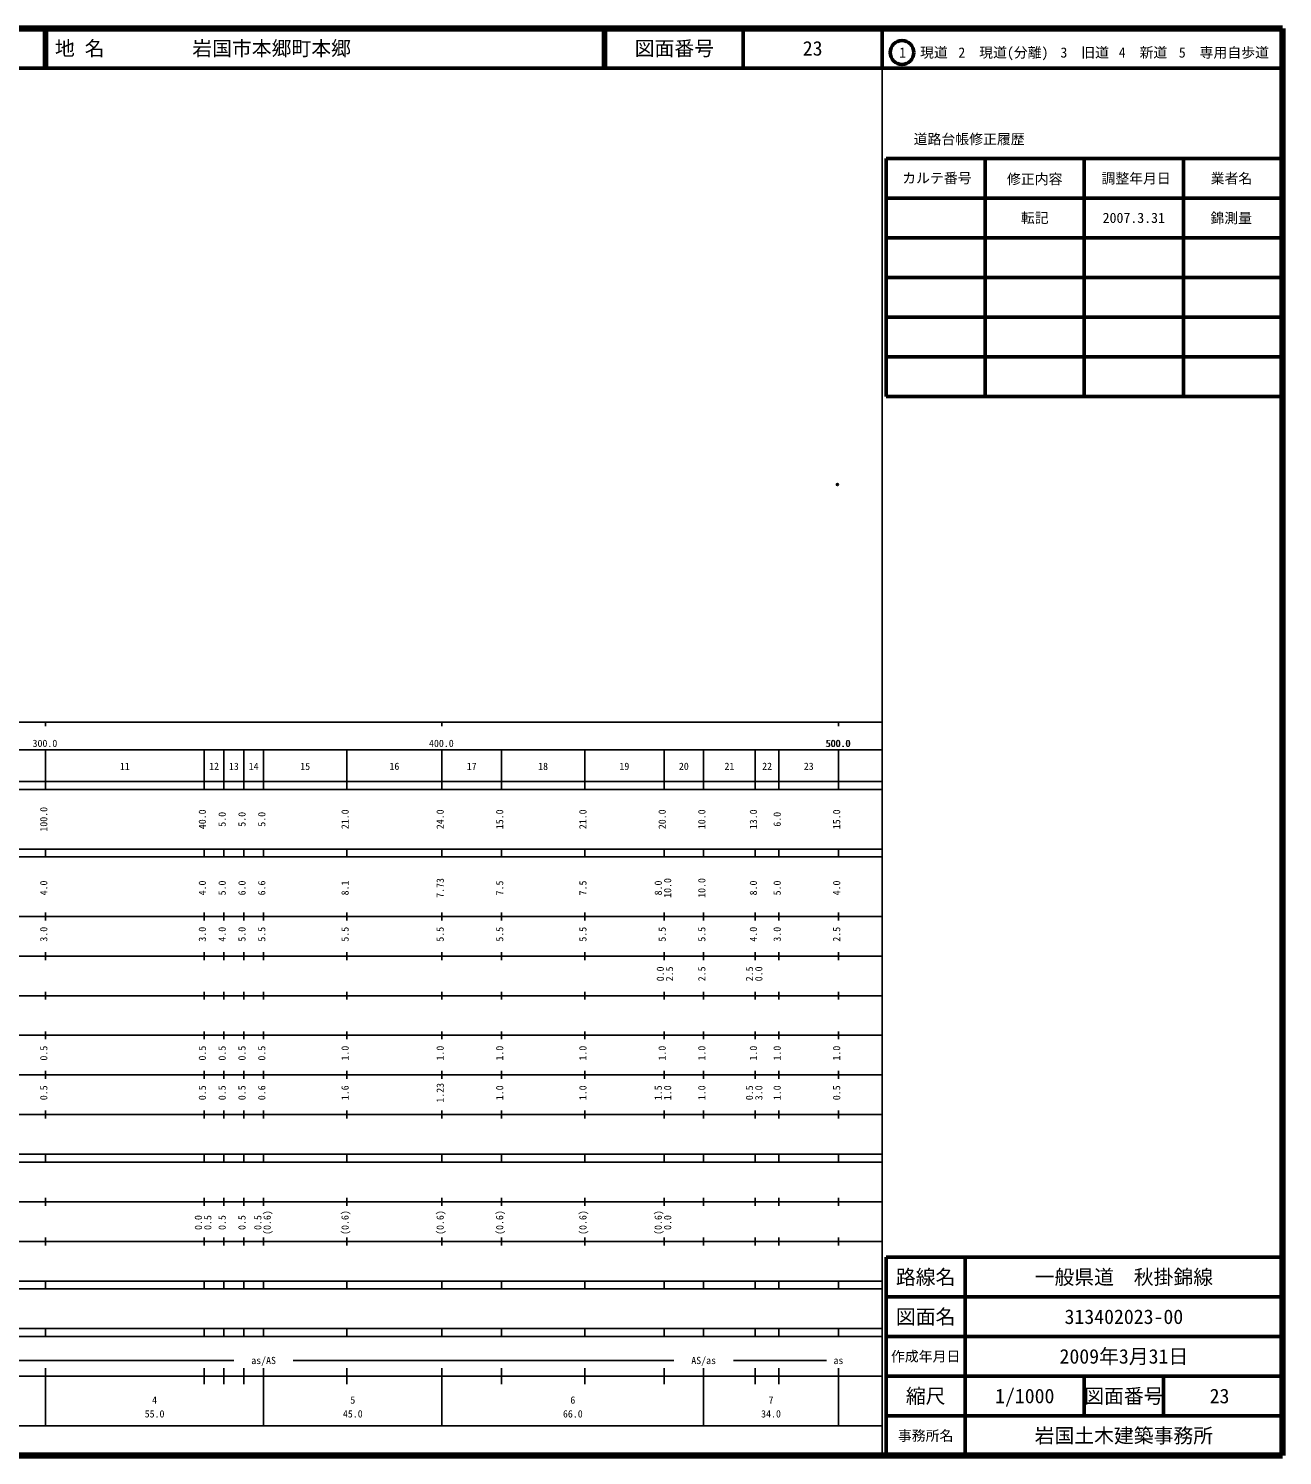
# Model space of a CAD drawing. Units: millimetres on the paper. Extents: x 40 to 680, y 20 to 380.
# Drawn here: x 363.7 to 680, y 20 to 380 of the extents above; entities that cross this region are included whole.
import ezdxf
from ezdxf.enums import TextEntityAlignment as Align

# ---------------------------------------------------------------- set-up
doc = ezdxf.new("R2010")
doc.units = ezdxf.units.MM
doc.header["$PDMODE"] = 32
doc.header["$PDSIZE"] = 0.5
doc.layers.add('M-OTRS', color=6, linetype='Continuous')
doc.layers.add('M-TTL-TXT', color=7, linetype='Continuous')
for name, color, linetype, lineweight in [('M-TTL', 2, 'Continuous', 140), ('M-TTL-BAND', 7, 'Continuous', 25), ('M-TTL-FRAM', 2, 'Continuous', 50), ('M-TTL-LINE', 7, 'Continuous', 50)]:
    doc.layers.add(name, color=color, linetype=linetype, lineweight=lineweight)
doc.styles.add('ＭＳ ゴシック', font='')
doc.styles.get('ＭＳ ゴシック').set_extended_font_data('MS Gothic')

msp = doc.modelspace()

# ---------------------------------------------------------------- linework, layer by layer
at = {"layer": 'M-OTRS'}
msp.add_point((567.726, 264.933), dxfattribs=at)
at = {"layer": 'M-TTL'}
for p, q in [((680, 380), (40, 380)), ((680, 20), (680, 380)), ((40, 20), (680, 20))]:
    msp.add_line(p, q, dxfattribs=at)
at = {"layer": 'M-TTL-BAND'}
for p, q in [((579, 20), (579, 370)), ((40, 205), (579, 205)), ((368, 205), (368, 204)), ((468, 205), (468, 204)), ((568, 205), (568, 204)), ((68, 198), (579, 198)), ((368, 188), (368, 198)), ((408, 188), (408, 198)), ((413, 188), (413, 198)), ((418, 188), (418, 198)), ((423, 188), (423, 198)), ((444, 188), (444, 198)), ((468, 188), (468, 198)), ((483, 188), (483, 198)), ((504, 188), (504, 198)), ((524, 188), (524, 198)), ((534, 188), (534, 198)), ((547, 188), (547, 198)), ((553, 188), (553, 198)), ((568, 188), (568, 198)), ((40, 190), (579, 190)), ((40, 188), (579, 188)), ((40, 173), (579, 173)), ((368, 171), (368, 173)), ((408, 171), (408, 173)), ((413, 171), (413, 173)), ((418, 171), (418, 173)), ((423, 171), (423, 173)), ((444, 171), (444, 173)), ((468, 171), (468, 173)), ((483, 171), (483, 173)), ((504, 171), (504, 173)), ((524, 171), (524, 173)), ((534, 171), (534, 173)), ((547, 171), (547, 173)), ((553, 171), (553, 173)), ((568, 171), (568, 173)), ((40, 171), (579, 171)), ((40, 156), (579, 156)), ((368, 155), (368, 157)), ((408, 155), (408, 157)), ((413, 155), (413, 157)), ((418, 155), (418, 157)), ((423, 155), (423, 157)), ((444, 155), (444, 157)), ((468, 155), (468, 157)), ((483, 155), (483, 157)), ((504, 155), (504, 157)), ((524, 155), (524, 157)), ((534, 155), (534, 157)), ((547, 155), (547, 157)), ((553, 155), (553, 157)), ((568, 155), (568, 157)), ((46, 146), (579, 146)), ((368, 145), (368, 147)), ((408, 145), (408, 147)), ((413, 145), (413, 147)), ((418, 145), (418, 147)), ((423, 145), (423, 147)), ((444, 145), (444, 147)), ((468, 145), (468, 147)), ((483, 145), (483, 147)), ((504, 145), (504, 147)), ((524, 145), (524, 147)), ((534, 145), (534, 147)), ((547, 145), (547, 147)), ((553, 145), (553, 147)), ((568, 145), (568, 147)), ((368, 135), (368, 137)), ((408, 135), (408, 137)), ((413, 135), (413, 137)), ((418, 135), (418, 137)), ((423, 135), (423, 137)), ((444, 135), (444, 137)), ((468, 135), (468, 137)), ((483, 135), (483, 137)), ((504, 135), (504, 137)), ((524, 135), (524, 137)), ((534, 135), (534, 137)), ((547, 135), (547, 137)), ((553, 135), (553, 137)), ((568, 135), (568, 137)), ((52, 136), (579, 136)), ((46, 126), (579, 126)), ((368, 125), (368, 127)), ((408, 125), (408, 127)), ((413, 125), (413, 127)), ((418, 125), (418, 127)), ((423, 125), (423, 127)), ((444, 125), (444, 127)), ((468, 125), (468, 127)), ((483, 125), (483, 127)), ((504, 125), (504, 127)), ((524, 125), (524, 127)), ((534, 125), (534, 127)), ((547, 125), (547, 127)), ((553, 125), (553, 127)), ((568, 125), (568, 127)), ((52, 116), (579, 116)), ((368, 115), (368, 117)), ((408, 115), (408, 117)), ((413, 115), (413, 117)), ((418, 115), (418, 117)), ((423, 115), (423, 117)), ((444, 115), (444, 117)), ((468, 115), (468, 117)), ((483, 115), (483, 117)), ((504, 115), (504, 117)), ((524, 115), (524, 117)), ((534, 115), (534, 117)), ((547, 115), (547, 117)), ((553, 115), (553, 117)), ((568, 115), (568, 117)), ((46, 106), (579, 106)), ((368, 105), (368, 107)), ((408, 105), (408, 107)), ((413, 105), (413, 107)), ((418, 105), (418, 107)), ((423, 105), (423, 107)), ((444, 105), (444, 107)), ((468, 105), (468, 107)), ((483, 105), (483, 107)), ((504, 105), (504, 107)), ((524, 105), (524, 107)), ((534, 105), (534, 107)), ((547, 105), (547, 107)), ((553, 105), (553, 107)), ((568, 105), (568, 107)), ((40, 96), (579, 96)), ((40, 94), (579, 94)), ((368, 94), (368, 96)), ((408, 94), (408, 96)), ((413, 94), (413, 96)), ((418, 94), (418, 96)), ((423, 94), (423, 96)), ((444, 94), (444, 96)), ((468, 94), (468, 96)), ((483, 94), (483, 96)), ((504, 94), (504, 96)), ((524, 94), (524, 96)), ((534, 94), (534, 96)), ((547, 94), (547, 96)), ((553, 94), (553, 96)), ((568, 94), (568, 96)), ((49, 84), (579, 84)), ((368, 83), (368, 85)), ((408, 83), (408, 85)), ((413, 83), (413, 85)), ((418, 83), (418, 85)), ((423, 83), (423, 85)), ((444, 83), (444, 85)), ((468, 83), (468, 85)), ((483, 83), (483, 85)), ((504, 83), (504, 85)), ((524, 83), (524, 85)), ((534, 83), (534, 85)), ((547, 83), (547, 85)), ((553, 83), (553, 85)), ((568, 83), (568, 85)), ((40, 74), (579, 74)), ((368, 73), (368, 75)), ((408, 73), (408, 75)), ((413, 73), (413, 75)), ((418, 73), (418, 75)), ((423, 73), (423, 75)), ((444, 73), (444, 75)), ((468, 73), (468, 75)), ((483, 73), (483, 75)), ((504, 73), (504, 75)), ((524, 73), (524, 75)), ((534, 73), (534, 75)), ((547, 73), (547, 75)), ((553, 73), (553, 75)), ((568, 73), (568, 75)), ((40, 64), (579, 64)), ((40, 62), (579, 62)), ((368, 62), (368, 64)), ((408, 62), (408, 64)), ((413, 62), (413, 64)), ((418, 62), (418, 64)), ((423, 62), (423, 64)), ((444, 62), (444, 64)), ((468, 62), (468, 64)), ((483, 62), (483, 64)), ((504, 62), (504, 64)), ((524, 62), (524, 64)), ((534, 62), (534, 64)), ((547, 62), (547, 64)), ((553, 62), (553, 64)), ((568, 62), (568, 64)), ((40, 52), (579, 52)), ((368, 50), (368, 52)), ((408, 50), (408, 52)), ((413, 50), (413, 52)), ((418, 50), (418, 52)), ((423, 50), (423, 52)), ((444, 50), (444, 52)), ((468, 50), (468, 52)), ((483, 50), (483, 52)), ((504, 50), (504, 52)), ((524, 50), (524, 52)), ((534, 50), (534, 52)), ((547, 50), (547, 52)), ((553, 50), (553, 52)), ((568, 50), (568, 52)), ((40, 50), (579, 50)), ((71, 44), (415.5, 44)), ((430.5, 44), (526.5, 44)), ((541.5, 44), (565, 44)), ((40, 40), (579, 40)), ((368, 27.5), (368, 42)), ((408, 38), (408, 42)), ((413, 38), (413, 42)), ((418, 38), (418, 42)), ((423, 27.5), (423, 42)), ((444, 38), (444, 42)), ((468, 27.5), (468, 42)), ((483, 38), (483, 42)), ((504, 38), (504, 42)), ((524, 38), (524, 42)), ((534, 27.5), (534, 42)), ((547, 38), (547, 42)), ((553, 38), (553, 42)), ((568, 27.5), (568, 42)), ((68, 27.5), (579, 27.5))]:
    msp.add_line(p, q, dxfattribs=at)
at = {"layer": 'M-TTL-FRAM'}
for p, q in [((580, 347.197), (580, 287.197)), ((580, 347.197), (680, 347.197)), ((580, 287.197), (680, 287.197)), ((680, 70), (580, 70)), ((580, 70), (580, 20))]:
    msp.add_line(p, q, dxfattribs=at)
at = {"layer": 'M-TTL-LINE'}
for p, q in [((367.75, 380), (367.75, 370)), ((368.25, 380), (368.25, 370)), ((508.747, 380), (508.747, 370)), ((509.247, 380), (509.247, 370)), ((543.997, 380), (543.997, 370)), ((579, 380), (579, 370)), ((40, 370), (680, 370)), ((605, 347.197), (605, 287.197)), ((630, 347.197), (630, 287.197)), ((655, 347.197), (655, 287.197)), ((580, 337.197), (680, 337.197)), ((580, 327.197), (680, 327.197)), ((580, 317.197), (680, 317.197)), ((580, 307.197), (680, 307.197)), ((580, 297.197), (680, 297.197)), ((600, 70), (600, 20)), ((680, 60), (580, 60)), ((680, 50), (580, 50)), ((680, 40), (580, 40)), ((630, 40), (630, 30)), ((650, 40), (650, 30)), ((680, 30), (580, 30))]:
    msp.add_line(p, q, dxfattribs=at)
msp.add_circle((584.031, 373.958), 3, dxfattribs=at)

# ---------------------------------------------------------------- texts
at = {"layer": 'M-TTL-BAND', "style": 'ＭＳ ゴシック'}
for s, p in [('300.0', (367.844, 198.195)), ('400.0', (467.844, 198.195)), ('500.0', (567.844, 198.195)), ('500.0', (568, 198.195)), ('11', (388, 192.405)), ('12', (410.5, 192.405)), ('13', (415.5, 192.405)), ('14', (420.5, 192.405)), ('15', (433.5, 192.405)), ('16', (456, 192.405)), ('17', (475.5, 192.405)), ('18', (493.5, 192.405)), ('19', (514, 192.405)), ('20', (529, 192.405)), ('21', (540.5, 192.405)), ('22', (550, 192.405)), ('23', (560.5, 192.405)), ('as/AS', (423, 42.5)), ('AS/as', (534, 42.5)), ('as', (568, 42.5)), ('4', (395.5, 32.523)), ('5', (445.5, 32.523)), ('6', (501, 32.523)), ('7', (551, 32.523)), ('55.0', (395.5, 29.033)), ('45.0', (445.5, 29.033)), ('66.0', (501, 29.033)), ('34.0', (551, 29.033))]:
    msp.add_text(s, height=1.833, dxfattribs=at).set_placement(p, align=Align.BOTTOM_CENTER)
for s, p in [('100.0', (369, 180.5)), ('40.0', (409, 180.5)), ('5.0', (414, 180.5)), ('5.0', (419, 180.5)), ('5.0', (424, 180.5)), ('21.0', (445, 180.5)), ('24.0', (469, 180.5)), ('15.0', (484, 180.5)), ('21.0', (505, 180.5)), ('20.0', (525, 180.5)), ('10.0', (535, 180.5)), ('13.0', (548, 180.5)), ('6.0', (554, 180.5)), ('15.0', (569, 180.5)), ('4.0', (369, 163.174)), ('4.0', (409, 163.174)), ('5.0', (414, 163.174)), ('6.0', (419, 163.174)), ('6.6', (424, 163.174)), ('8.1', (445, 163.174)), ('7.73', (469, 163.174)), ('7.5', (484, 163.174)), ('7.5', (505, 163.174)), ('8.0', (524, 163.174)), ('10.0', (526.37, 163.174)), ('10.0', (535, 163.174)), ('8.0', (548, 163.174)), ('5.0', (554, 163.174)), ('4.0', (569, 163.174)), ('3.0', (369, 151.5)), ('3.0', (409, 151.5)), ('4.0', (414, 151.5)), ('5.0', (419, 151.5)), ('5.5', (424, 151.5)), ('5.5', (445, 151.5)), ('5.5', (469, 151.5)), ('5.5', (484, 151.5)), ('5.5', (505, 151.5)), ('5.5', (525, 151.5)), ('5.5', (535, 151.5)), ('4.0', (548, 151.5)), ('3.0', (554, 151.5)), ('2.5', (569, 151.5)), ('0.0', (524.527, 141.5)), ('2.5', (526.82, 141.5)), ('2.5', (535, 141.5)), ('2.5', (547, 141.5)), ('0.0', (549.37, 141.5)), ('0.5', (369, 121.5)), ('0.5', (409, 121.5)), ('0.5', (414, 121.5)), ('0.5', (419, 121.5)), ('0.5', (424, 121.5)), ('1.0', (445, 121.5)), ('1.0', (469, 121.5)), ('1.0', (484, 121.5)), ('1.0', (505, 121.5)), ('1.0', (525, 121.5)), ('1.0', (535, 121.5)), ('1.0', (548, 121.5)), ('1.0', (554, 121.5)), ('1.0', (569, 121.5)), ('0.5', (369, 111.5)), ('0.5', (409, 111.5)), ('0.5', (414, 111.5)), ('0.5', (419, 111.5)), ('0.6', (424, 111.5)), ('1.6', (445, 111.5)), ('1.23', (469, 111.5)), ('1.0', (484, 111.5)), ('1.0', (505, 111.5)), ('1.5', (524, 111.5)), ('1.0', (526.37, 111.5)), ('1.0', (535, 111.5)), ('0.5', (547, 111.5)), ('3.0', (549.37, 111.5)), ('1.0', (554, 111.5)), ('0.5', (569, 111.5)), ('0.0', (408, 78.764)), ('0.5', (410.37, 78.764)), ('0.5', (414, 78.764)), ('0.5', (419, 78.764)), ('0.5', (423, 78.764)), ('(0.6)', (425.37, 78.764)), ('(0.6)', (445, 78.764)), ('(0.6)', (469, 78.764)), ('(0.6)', (484, 78.764)), ('(0.6)', (505, 78.764)), ('(0.6)', (524, 78.764)), ('0.0', (526.37, 78.764))]:
    msp.add_text(s, height=1.833, rotation=90, dxfattribs=at).set_placement(p, align=Align.BOTTOM_CENTER)
at = {"layer": 'M-TTL-TXT', "style": 'ＭＳ ゴシック'}
for s, p in [('地 名', (370.38, 375)), ('岩国市本郷町本郷', (405.024, 375))]:
    msp.add_text(s, height=3.666, dxfattribs=at).set_placement(p, align=Align.MIDDLE_LEFT)
for s, height, p in [('図面番号', 3.666, (526.622, 375)), ('23', 3.666, (561.497, 375)), ('1\u3000現道', 2.566, (589.448, 373.958)), ('2\u3000現道(分離)', 2.566, (609.619, 373.958)), ('3\u3000旧道', 2.566, (630.121, 373.958)), ('4\u3000新道', 2.566, (644.824, 373.958)), ('5\u3000専用自歩道', 2.566, (665.228, 373.958)), ('道路台帳修正履歴', 2.566, (600.968, 352.113)), ('カルテ番号', 2.566, (592.839, 342.277)), ('修正内容', 2.566, (617.509, 342.023)), ('調整年月日', 2.566, (643.089, 342.197)), ('業者名', 2.566, (667.134, 342.197)), ('転記', 2.566, (617.5, 332.245)), ('2007.3.31', 2.566, (642.5, 332.245)), ('錦測量', 2.566, (667.077, 332.189)), ('路線名', 3.666, (590, 65)), ('路線名', 3.666, (590, 65)), ('一般県道\u3000秋掛錦線', 3.666, (640, 65)), ('図面名', 3.666, (590, 55)), ('図面名', 3.666, (590, 55)), ('313402023-00', 3.666, (640, 55)), ('2009年3月31日', 3.666, (640, 45)), ('作成年月日', 2.566, (590, 45)), ('作成年月日', 2.566, (590, 45)), ('縮尺', 3.666, (590, 35)), ('縮尺', 3.666, (590, 35)), ('1/1000', 3.666, (615, 35)), ('図面番号', 3.666, (640, 35)), ('図面番号', 3.666, (640, 35)), ('23', 3.666, (664.125, 35)), ('事務所名', 2.566, (590, 25)), ('事務所名', 2.566, (590, 25)), ('岩国土木建築事務所', 3.666, (640, 25))]:
    msp.add_text(s, height=height, dxfattribs=at).set_placement(p, align=Align.MIDDLE_CENTER)

doc.saveas('drawing.dxf')
